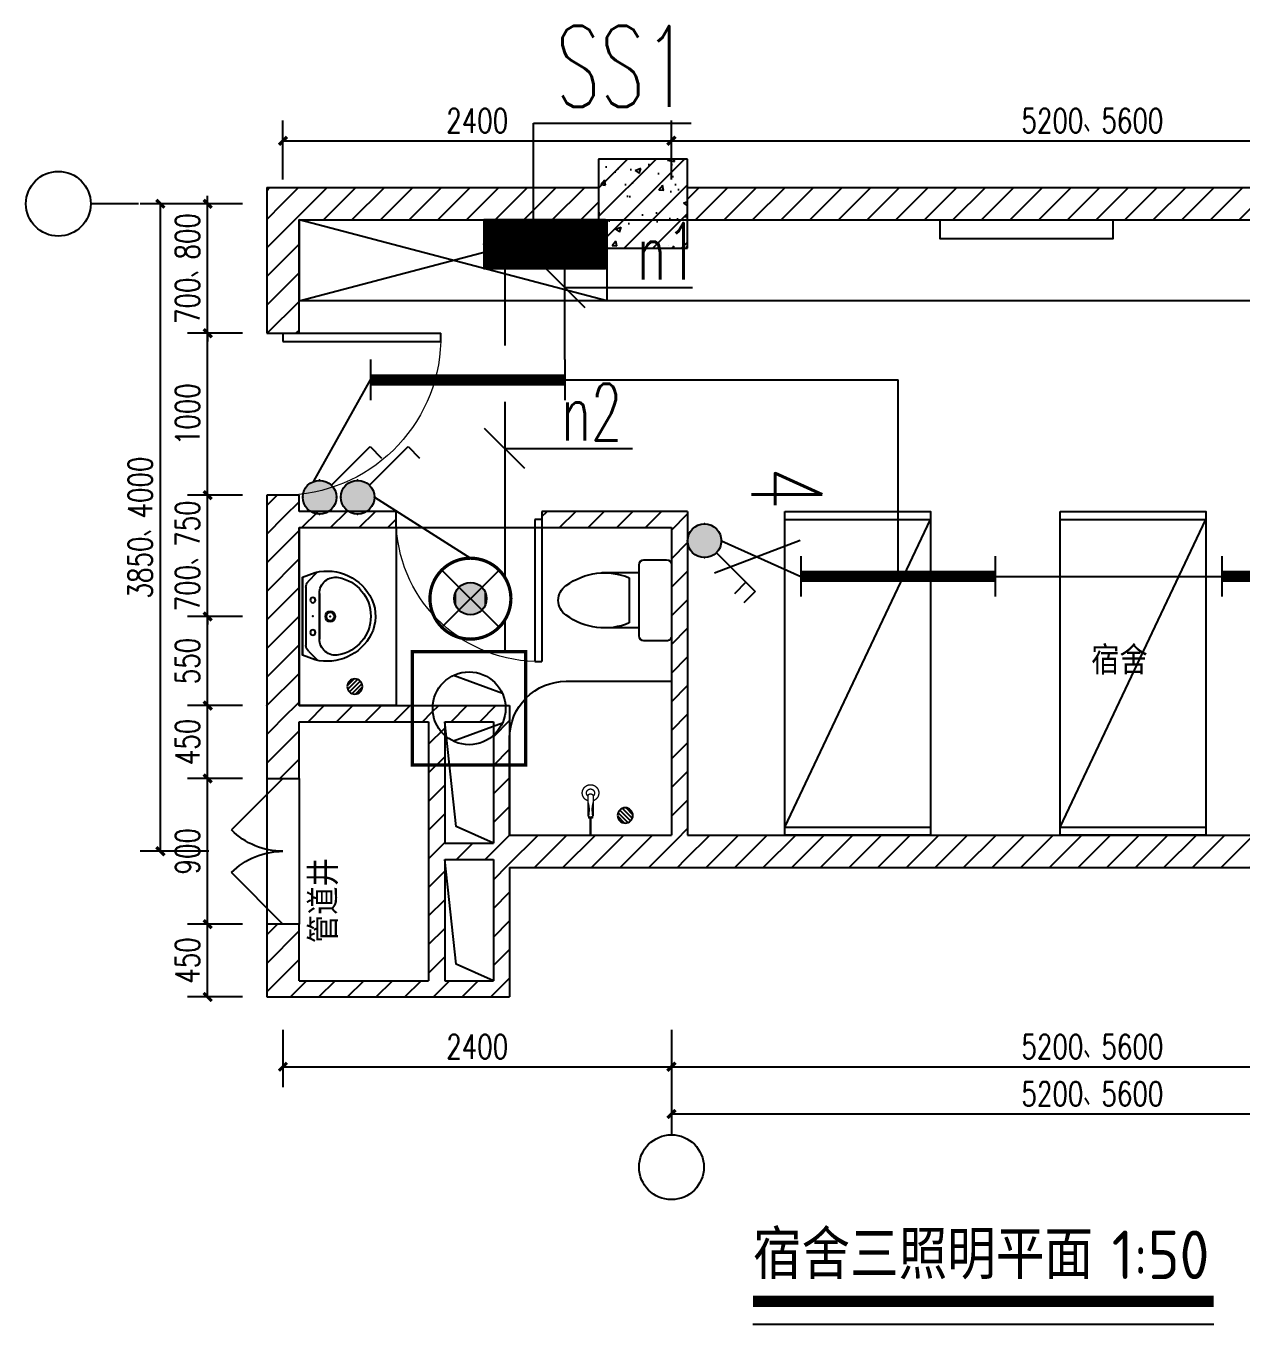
# Model space of a CAD drawing. Extents: x 1725663 to 4653551, y -550461 to 248782.
# Drawn here: x 2105141 to 2112646, y -78270 to -70251 of the extents above; entities that cross this region are included whole.
import ezdxf
from ezdxf.enums import TextEntityAlignment as Align

# ---------------------------------------------------------------- set-up
doc = ezdxf.new("R2010")
doc.units = 0
doc.header["$LTSCALE"] = 1000
doc.linetypes.add('CENTER', pattern=[2, 1.25, -0.25, 0.25, -0.25])
for name, color, linetype in [('0-底图', 7, 'Continuous'), ('A-Fixt', 81, 'Continuous'), ('A-WALL-MSNW', 2, 'Continuous'), ('A-WALL-PATT', 252, 'Continuous'), ('AXIS', 3, 'Continuous'), ('CLAYER', 7, 'Continuous'), ('COLUMN', 255, 'Continuous'), ('DIM-照明', 3, 'Continuous'), ('DIM-箱柜', 7, 'Continuous'), ('DOOR_FIRE', 4, 'Continuous'), ('EQUIP-动力', 3, 'Continuous'), ('EQUIP-照明', 3, 'Continuous'), ('EQUIP-箱柜', 3, 'Continuous'), ('EQUIP_地漏', 7, 'Continuous'), ('PUB_DIM', 3, 'Continuous'), ('PUB_HATCH', 8, 'Continuous'), ('PUB_TEXT', 7, 'Continuous'), ('TEL_SYMB', 3, 'Continuous'), ('TEL_TEXT', 7, 'Continuous'), ('WALL', 2, 'Continuous'), ('WINDOW', 4, 'Continuous'), ('WIRE-照明', 6, 'Continuous'), ('洁具', 213, 'Continuous')]:
    doc.layers.add(name, color=color, linetype=linetype)
doc.layers.add('A-FLOR-TPTN', color=111, linetype='CENTER', lineweight=0)
doc.styles.add('_TCH_DIM', font='SIMPLEX', dxfattribs={"width": 0.8, "height": 5, "bigfont": 'HZTXT'})
doc.styles.add('_TCH_DIM_T3', font='SIMPLEX', dxfattribs={"width": 0.75, "bigfont": 'HZTXT'})
doc.styles.add('_TEL_DIM', font='SIMPLEX', dxfattribs={"width": 0.8, "height": 3.5, "bigfont": 'HZTXT'})
doc.styles.get("Standard").update_dxf_attribs({"font": 'geniso.shx', "bigfont": 'hztxt.shx'})
doc.dimstyles.new('_TCH_ARCH&&50', dxfattribs={"dimtxt": 148.75, "dimasz": 50, "dimexe": 125, "dimexo": 150, "dimgap": 50, "dimtad": 1, "dimdec": 0, "dimzin": 0, "dimdsep": 46, "dimtxsty": '_TCH_DIM_T3', "dimblk": 'ARCHTICK', "dimcen": 0.09, "dimclrt": 7, "dimazin": 2, "dimtfac": 1, "dimtdec": 0, "dimtix": 1, "dimtmove": 2, "dimatfit": 3, "dimfxl": 1, "dimtolj": 1, "dimtzin": 0, "dimarcsym": 0})
pattern_1 = [(45, (406116.53, 820827.46), (-88.388383, 88.388383), [])]

# ---------------------------------------------------------------- blocks, each defined once
blk = doc.blocks.new('$TwtSys$00000141')
for p, q in [((-94, 8), (-10, 92)), ((-94, 8), (-10, 92)), ((-87, -35), (35, 87)), ((-87, -35), (35, 87)), ((-66, -66), (66, 66)), ((-66, -66), (66, 66)), ((-32, -87), (88, 33)), ((-32, -87), (88, 33)), ((11, -92), (92, -11)), ((11, -92), (92, -11))]:
    blk.add_line(p, q)
blk.add_circle((0, 0), 94)
blk.add_circle((0, 0), 94)
blk = doc.blocks.new('A$C70D61593')
at = {"layer": 'A-FLOR-TPTN'}
for p, q in [((103.6, 59.8), (103.6, 35.5)), ((117.2, 59.8), (103.6, 59.8)), ((117.2, 35.5), (103.6, 35.5)), ((241.8, 63.8), (121.7, 63.8)), ((241.8, 31.5), (121.7, 31.5))]:
    blk.add_line(p, q, dxfattribs=at)
blk.add_lwpolyline([(103.6, 43.1), (0, 43.1), (0, 52.3), (103.6, 52.3)], close=True, dxfattribs=at)
for centre, radius, start, end in [((260.1, 47.7), 51, 198.48222, 161.51778), ((128.2, 47.7), 17.4, 111.66414, 248.33586), ((260.1, 47.7), 25, 220.30622, 139.69378), ((238.8, 47.7), 16.4, 280.45291, 79.54709)]:
    blk.add_arc(centre, radius, start, end, dxfattribs=at)
for points in [[(203.2, 63.8), (193.7, 61.2), (165.6, 54), (136.5, 57.5), (117.2, 59.8)], [(203.2, 31.5), (193.7, 34.1), (165.6, 41.3), (136.5, 37.8), (117.2, 35.5)]]:
    blk.add_open_spline(points, degree=3, knots=[5.978927, 5.978927, 5.978927, 5.978927, 35.246883, 92.738024, 92.738024, 92.738024, 92.738024], dxfattribs=at)
blk = doc.blocks.new('单人床')
at = {"layer": 'A-Fixt'}
for p, q in [((47773.8, 13973.4), (48673.8, 13973.4)), ((47773.8, 12073.4), (48673.8, 13973.4)), ((47773.8, 12073.4), (48673.8, 12073.4))]:
    blk.add_line(p, q, dxfattribs=at)
blk.add_lwpolyline([(47773.8, 14023.4), (48673.8, 14023.4), (48673.8, 12023.4), (47773.8, 12023.4), (47773.8, 14023.4)], dxfattribs=at)
blk = doc.blocks.new('$lvtry$00000178')
at = {"color": 0}
for p, q in [((-238.4, 0), (238.4, 0)), ((-214.1, -36.1), (-272.1, -90.6)), ((-179.8, -22.5), (180.1, -22.5)), ((215.7, -37.5), (268.3, -90.8)), ((-141.7, -105.2), (140.2, -105.2)), ((140.2, -105.2), (-141.7, -105.2))]:
    blk.add_line(p, q, dxfattribs=at)
blk.add_lwpolyline([(-103.6, -429.7, 0.224698), (110.4, -425.4, 0.348046), (268.9, -78.5), (239.5, 0), (-241.3, 0), (-270.7, -78.5, 0.356844)], format="xyb", close=True, dxfattribs=at)
for centre, radius in [((-100, -65), 16.3), ((100, -65), 16.3), ((1.4, -172.5), 31.6)]:
    blk.add_circle(centre, radius, dxfattribs=at)
at = {"color": 0, "lineweight": 13}
blk.add_circle((1.4, -172.5), 23, dxfattribs=at)
at = {"color": 0}
for centre, radius, start, end in [((-179.8, -72.5), 50, 90, 133.18096), ((180.1, -72.5), 50, 44.56072, 90), ((-141.7, -205.2), 100, 90, 190.56023), ((140.2, -205.2), 100, 349.43977, 90), ((-0.7, -179), 243.4, 190.56023, 349.43977)]:
    blk.add_arc(centre, radius, start, end, dxfattribs=at)
for p in [(0, -65), (1.4, -172.5)]:
    blk.add_point(p, dxfattribs=at)
blk = doc.blocks.new('1F平面-CAD导入_dwg_Drawing4_t3_dwg_$plan$00001613-474159-1F-927810-1F')
at = {"layer": '洁具'}
for p, q in [((-30, 250), (-170, 250)), ((-200, 169.7), (-430.4, 169.7)), ((-260.4, -139.7), (-260.4, 139.7)), ((-200, -169.7), (-200, -220)), ((-170, -250), (-30, -250))]:
    blk.add_line(p, q, dxfattribs=at)
for points in [[(-200, 220), (-200, 169.7), (-200, -169.7), (-430.4, -169.7)], [(0, -220), (0, 220)]]:
    blk.add_lwpolyline(points, dxfattribs=at)
for centre, radius, start, end in [((-170, 220), 30, 90, 180), ((-30, 220), 30, 0, 90), ((-412.8, -227.4), 397.5, 67.45048, 126.63814), ((-589.6, 0), 109.8, 123.45086, 236.54914), ((-412.8, 227.4), 397.5, 233.36186, 292.54952), ((-170, -220), 30, 180, 270), ((-30, -220), 30, 270, 0)]:
    blk.add_arc(centre, radius, start, end, dxfattribs=at)
blk = doc.blocks.new('_ArchTick')
at = {"color": 0, "linetype": 'ByBlock', "const_width": 0.4}
blk.add_lwpolyline([(-0.5, -0.5), (0.5, 0.5)], dxfattribs=at)
blk = doc.blocks.new('*D1294')
at = {"layer": 'Defpoints', "color": 0, "transparency": 16777216}
for p in [(1933136.7, -74474.3), (1935536.7, -74474.3), (1935536.7, -74852.6)]:
    blk.add_point(p, dxfattribs=at)
at = {"layer": 'PUB_DIM', "color": 0, "lineweight": -2, "transparency": 16777216}
for p, q in [((1933136.7, -74624.3), (1933136.7, -74977.6)), ((1935536.7, -74624.3), (1935536.7, -74977.6)), ((1933136.7, -74852.6), (1935536.7, -74852.6))]:
    blk.add_line(p, q, dxfattribs=at)
at = {"layer": 'PUB_DIM', "color": 0, "lineweight": -2, "transparency": 16777216, "xscale": 50, "yscale": 50, "zscale": 50, "rotation": 180}
blk.add_blockref('_ArchTick', (1933136.7, -74852.6), dxfattribs=at)
at = {"layer": 'PUB_DIM', "color": 0, "lineweight": -2, "transparency": 16777216, "xscale": 50, "yscale": 50, "zscale": 50}
blk.add_blockref('_ArchTick', (1935536.7, -74852.6), dxfattribs=at)
at = {"layer": 'PUB_DIM', "color": 7, "transparency": 16777216, "insert": (1934336.7, -74728.2), "char_height": 148.75, "attachment_point": 5, "style": '_TCH_DIM_T3'}
blk.add_mtext('\\A1;2400', dxfattribs=at)
blk = doc.blocks.new('*D1295')
at = {"layer": 'Defpoints', "color": 0, "transparency": 16777216}
for p in [(1935536.7, -74474.3), (1940736.7, -74474.3), (1940736.7, -74852.6)]:
    blk.add_point(p, dxfattribs=at)
at = {"layer": 'PUB_DIM', "color": 0, "lineweight": -2, "transparency": 16777216}
for p, q in [((1935536.7, -74624.3), (1935536.7, -74977.6)), ((1940736.7, -74624.3), (1940736.7, -74977.6)), ((1935536.7, -74852.6), (1940736.7, -74852.6))]:
    blk.add_line(p, q, dxfattribs=at)
at = {"layer": 'PUB_DIM', "color": 0, "lineweight": -2, "transparency": 16777216, "xscale": 50, "yscale": 50, "zscale": 50, "rotation": 180}
blk.add_blockref('_ArchTick', (1935536.7, -74852.6), dxfattribs=at)
at = {"layer": 'PUB_DIM', "color": 0, "lineweight": -2, "transparency": 16777216, "xscale": 50, "yscale": 50, "zscale": 50}
blk.add_blockref('_ArchTick', (1940736.7, -74852.6), dxfattribs=at)
at = {"layer": 'PUB_DIM', "color": 7, "transparency": 16777216, "insert": (1938136.7, -74728.2), "char_height": 148.75, "attachment_point": 5, "style": '_TCH_DIM_T3'}
blk.add_mtext('\\A1;5200、5600', dxfattribs=at)
blk = doc.blocks.new('*D1297')
at = {"layer": 'Defpoints', "color": 0, "transparency": 16777216}
for p in [(1935536.7, -74503.4), (1940736.7, -74503.4), (1940736.7, -75144.2)]:
    blk.add_point(p, dxfattribs=at)
at = {"layer": 'PUB_DIM', "color": 0, "lineweight": -2, "transparency": 16777216}
for p, q in [((1935536.7, -74653.4), (1935536.7, -75269.2)), ((1940736.7, -74653.4), (1940736.7, -75269.2)), ((1935536.7, -75144.2), (1940736.7, -75144.2))]:
    blk.add_line(p, q, dxfattribs=at)
at = {"layer": 'PUB_DIM', "color": 0, "lineweight": -2, "transparency": 16777216, "xscale": 50, "yscale": 50, "zscale": 50, "rotation": 180}
blk.add_blockref('_ArchTick', (1935536.7, -75144.2), dxfattribs=at)
at = {"layer": 'PUB_DIM', "color": 0, "lineweight": -2, "transparency": 16777216, "xscale": 50, "yscale": 50, "zscale": 50}
blk.add_blockref('_ArchTick', (1940736.7, -75144.2), dxfattribs=at)
at = {"layer": 'PUB_DIM', "color": 7, "transparency": 16777216, "insert": (1938136.7, -75019.9), "char_height": 148.75, "attachment_point": 5, "style": '_TCH_DIM_T3'}
blk.add_mtext('\\A1;5200、5600', dxfattribs=at)
blk = doc.blocks.new('*D1298')
at = {"layer": 'Defpoints', "color": 0, "transparency": 16777216}
for p in [(1932671.8, -73971.4), (1933036.7, -73971.4), (1933036.7, -74421.4)]:
    blk.add_point(p, dxfattribs=at)
at = {"layer": 'PUB_DIM', "color": 0, "lineweight": -2, "transparency": 16777216}
for p, q in [((1932886.7, -73971.4), (1932546.8, -73971.4)), ((1932671.8, -74421.4), (1932671.8, -73971.4)), ((1932886.7, -74421.4), (1932546.8, -74421.4))]:
    blk.add_line(p, q, dxfattribs=at)
at = {"layer": 'PUB_DIM', "color": 0, "lineweight": -2, "transparency": 16777216, "xscale": 50, "yscale": 50, "zscale": 50}
for p, rotation in [((1932671.8, -73971.4), 90), ((1932671.8, -74421.4), 270)]:
    blk.add_blockref('_ArchTick', p, dxfattribs=dict(at, rotation=rotation))
at = {"layer": 'PUB_DIM', "color": 7, "transparency": 16777216, "insert": (1932547.5, -74196.4), "char_height": 148.75, "attachment_point": 5, "rotation": 90, "style": '_TCH_DIM_T3'}
blk.add_mtext('\\A1;450', dxfattribs=at)
blk = doc.blocks.new('*D1299')
at = {"layer": 'Defpoints', "color": 0, "transparency": 16777216}
for p in [(1932671.8, -73071.4), (1933036.7, -73071.4), (1933036.7, -73971.4)]:
    blk.add_point(p, dxfattribs=at)
at = {"layer": 'PUB_DIM', "color": 0, "lineweight": -2, "transparency": 16777216}
for p, q in [((1932886.7, -73071.4), (1932546.8, -73071.4)), ((1932671.8, -73971.4), (1932671.8, -73071.4)), ((1932886.7, -73971.4), (1932546.8, -73971.4))]:
    blk.add_line(p, q, dxfattribs=at)
at = {"layer": 'PUB_DIM', "color": 0, "lineweight": -2, "transparency": 16777216, "xscale": 50, "yscale": 50, "zscale": 50}
for p, rotation in [((1932671.8, -73071.4), 90), ((1932671.8, -73971.4), 270)]:
    blk.add_blockref('_ArchTick', p, dxfattribs=dict(at, rotation=rotation))
at = {"layer": 'PUB_DIM', "color": 7, "transparency": 16777216, "insert": (1932547.5, -73521.4), "char_height": 148.75, "attachment_point": 5, "rotation": 90, "style": '_TCH_DIM_T3'}
blk.add_mtext('\\A1;900', dxfattribs=at)
blk = doc.blocks.new('*D1300')
at = {"layer": 'Defpoints', "color": 0, "transparency": 16777216}
for p in [(1932671.8, -72621.4), (1933036.7, -72621.4), (1933036.7, -73071.4)]:
    blk.add_point(p, dxfattribs=at)
at = {"layer": 'PUB_DIM', "color": 0, "lineweight": -2, "transparency": 16777216}
for p, q in [((1932886.7, -72621.4), (1932546.8, -72621.4)), ((1932671.8, -73071.4), (1932671.8, -72621.4)), ((1932886.7, -73071.4), (1932546.8, -73071.4))]:
    blk.add_line(p, q, dxfattribs=at)
at = {"layer": 'PUB_DIM', "color": 0, "lineweight": -2, "transparency": 16777216, "xscale": 50, "yscale": 50, "zscale": 50}
for p, rotation in [((1932671.8, -72621.4), 90), ((1932671.8, -73071.4), 270)]:
    blk.add_blockref('_ArchTick', p, dxfattribs=dict(at, rotation=rotation))
at = {"layer": 'PUB_DIM', "color": 7, "transparency": 16777216, "insert": (1932547.5, -72846.4), "char_height": 148.75, "attachment_point": 5, "rotation": 90, "style": '_TCH_DIM_T3'}
blk.add_mtext('\\A1;450', dxfattribs=at)
blk = doc.blocks.new('*D1301')
at = {"layer": 'Defpoints', "color": 0, "transparency": 16777216}
for p in [(1932671.8, -72071.4), (1933036.7, -72071.4), (1933036.7, -72621.4)]:
    blk.add_point(p, dxfattribs=at)
at = {"layer": 'PUB_DIM', "color": 0, "lineweight": -2, "transparency": 16777216}
for p, q in [((1932886.7, -72071.4), (1932546.8, -72071.4)), ((1932671.8, -72621.4), (1932671.8, -72071.4)), ((1932886.7, -72621.4), (1932546.8, -72621.4))]:
    blk.add_line(p, q, dxfattribs=at)
at = {"layer": 'PUB_DIM', "color": 0, "lineweight": -2, "transparency": 16777216, "xscale": 50, "yscale": 50, "zscale": 50}
for p, rotation in [((1932671.8, -72071.4), 90), ((1932671.8, -72621.4), 270)]:
    blk.add_blockref('_ArchTick', p, dxfattribs=dict(at, rotation=rotation))
at = {"layer": 'PUB_DIM', "color": 7, "transparency": 16777216, "insert": (1932547.5, -72346.4), "char_height": 148.75, "attachment_point": 5, "rotation": 90, "style": '_TCH_DIM_T3'}
blk.add_mtext('\\A1;550', dxfattribs=at)
blk = doc.blocks.new('*D1302')
at = {"layer": 'Defpoints', "color": 0, "transparency": 16777216}
for p in [(1932671.8, -71321.4), (1933036.7, -71321.4), (1933036.7, -72071.4)]:
    blk.add_point(p, dxfattribs=at)
at = {"layer": 'PUB_DIM', "color": 0, "lineweight": -2, "transparency": 16777216}
for p, q in [((1932671.8, -71321.4), (1932671.8, -71271.4)), ((1932886.7, -71321.4), (1932546.8, -71321.4)), ((1932671.8, -72071.4), (1932671.8, -71321.4)), ((1932886.7, -72071.4), (1932546.8, -72071.4)), ((1932671.8, -72071.4), (1932671.8, -72121.4))]:
    blk.add_line(p, q, dxfattribs=at)
at = {"layer": 'PUB_DIM', "color": 0, "lineweight": -2, "transparency": 16777216, "xscale": 50, "yscale": 50, "zscale": 50}
for p, rotation in [((1932671.8, -71321.4), 270), ((1932671.8, -72071.4), 90)]:
    blk.add_blockref('_ArchTick', p, dxfattribs=dict(at, rotation=rotation))
at = {"layer": 'PUB_DIM', "color": 7, "transparency": 16777216, "insert": (1932547.5, -71696.4), "char_height": 148.75, "attachment_point": 5, "rotation": 90, "style": '_TCH_DIM_T3'}
blk.add_mtext('\\A1;700、750', dxfattribs=at)
blk = doc.blocks.new('*D1303')
at = {"layer": 'Defpoints', "color": 0, "transparency": 16777216}
for p in [(1932671.8, -70321.4), (1933036.7, -70321.4), (1933036.7, -71321.4)]:
    blk.add_point(p, dxfattribs=at)
at = {"layer": 'PUB_DIM', "color": 0, "lineweight": -2, "transparency": 16777216}
for p, q in [((1932886.7, -70321.4), (1932546.8, -70321.4)), ((1932671.8, -71321.4), (1932671.8, -70321.4)), ((1932886.7, -71321.4), (1932546.8, -71321.4))]:
    blk.add_line(p, q, dxfattribs=at)
at = {"layer": 'PUB_DIM', "color": 0, "lineweight": -2, "transparency": 16777216, "xscale": 50, "yscale": 50, "zscale": 50}
for p, rotation in [((1932671.8, -70321.4), 90), ((1932671.8, -71321.4), 270)]:
    blk.add_blockref('_ArchTick', p, dxfattribs=dict(at, rotation=rotation))
at = {"layer": 'PUB_DIM', "color": 7, "transparency": 16777216, "insert": (1932547.5, -70821.4), "char_height": 148.75, "attachment_point": 5, "rotation": 90, "style": '_TCH_DIM_T3'}
blk.add_mtext('\\A1;1000', dxfattribs=at)
blk = doc.blocks.new('*D1304')
at = {"layer": 'Defpoints', "color": 0, "transparency": 16777216}
for p in [(1932671.8, -69521.4), (1933036.7, -69521.4), (1933036.7, -70321.4)]:
    blk.add_point(p, dxfattribs=at)
at = {"layer": 'PUB_DIM', "color": 0, "lineweight": -2, "transparency": 16777216}
for p, q in [((1932886.7, -69521.4), (1932546.8, -69521.4)), ((1932671.8, -69521.4), (1932671.8, -69471.4)), ((1932671.8, -70321.4), (1932671.8, -69521.4)), ((1932886.7, -70321.4), (1932546.8, -70321.4)), ((1932671.8, -70321.4), (1932671.8, -70371.4))]:
    blk.add_line(p, q, dxfattribs=at)
at = {"layer": 'PUB_DIM', "color": 0, "lineweight": -2, "transparency": 16777216, "xscale": 50, "yscale": 50, "zscale": 50}
for p, rotation in [((1932671.8, -69521.4), 270), ((1932671.8, -70321.4), 90)]:
    blk.add_blockref('_ArchTick', p, dxfattribs=dict(at, rotation=rotation))
at = {"layer": 'PUB_DIM', "color": 7, "transparency": 16777216, "insert": (1932547.5, -69921.4), "char_height": 148.75, "attachment_point": 5, "rotation": 90, "style": '_TCH_DIM_T3'}
blk.add_mtext('\\A1;700、800', dxfattribs=at)
blk = doc.blocks.new('*D1310')
at = {"layer": 'Defpoints', "color": 0, "transparency": 16777216}
for p in [(1932379.8, -69521.4), (1932830, -69521.4), (1932830, -73521.4)]:
    blk.add_point(p, dxfattribs=at)
at = {"layer": 'PUB_DIM', "color": 0, "lineweight": -2, "transparency": 16777216}
for p, q in [((1932680, -69521.4), (1932254.8, -69521.4)), ((1932379.8, -73521.4), (1932379.8, -69521.4)), ((1932680, -73521.4), (1932254.8, -73521.4))]:
    blk.add_line(p, q, dxfattribs=at)
at = {"layer": 'PUB_DIM', "color": 0, "lineweight": -2, "transparency": 16777216, "xscale": 50, "yscale": 50, "zscale": 50}
for p, rotation in [((1932379.8, -69521.4), 90), ((1932379.8, -73521.4), 270)]:
    blk.add_blockref('_ArchTick', p, dxfattribs=dict(at, rotation=rotation))
at = {"layer": 'PUB_DIM', "color": 7, "transparency": 16777216, "insert": (1932255.4, -71521.4), "char_height": 148.75, "attachment_point": 5, "rotation": 90, "style": '_TCH_DIM_T3'}
blk.add_mtext('\\A1;3850、4000', dxfattribs=at)
blk = doc.blocks.new('*D1312')
at = {"layer": 'Defpoints', "color": 0, "transparency": 16777216}
for p in [(1935536.7, -69132.4), (1933136.7, -69521.4), (1935536.7, -69521.4)]:
    blk.add_point(p, dxfattribs=at)
at = {"layer": 'PUB_DIM', "color": 0, "lineweight": -2, "transparency": 16777216}
for p, q in [((1933136.7, -69371.4), (1933136.7, -69007.4)), ((1935536.7, -69371.4), (1935536.7, -69007.4)), ((1933136.7, -69132.4), (1935536.7, -69132.4))]:
    blk.add_line(p, q, dxfattribs=at)
at = {"layer": 'PUB_DIM', "color": 0, "lineweight": -2, "transparency": 16777216, "xscale": 50, "yscale": 50, "zscale": 50, "rotation": 180}
blk.add_blockref('_ArchTick', (1933136.7, -69132.4), dxfattribs=at)
at = {"layer": 'PUB_DIM', "color": 0, "lineweight": -2, "transparency": 16777216, "xscale": 50, "yscale": 50, "zscale": 50}
blk.add_blockref('_ArchTick', (1935536.7, -69132.4), dxfattribs=at)
at = {"layer": 'PUB_DIM', "color": 7, "transparency": 16777216, "insert": (1934336.7, -69008), "char_height": 148.75, "attachment_point": 5, "style": '_TCH_DIM_T3'}
blk.add_mtext('\\A1;2400', dxfattribs=at)
blk = doc.blocks.new('*D1313')
at = {"layer": 'Defpoints', "color": 0, "transparency": 16777216}
for p in [(1940736.7, -69132.4), (1935536.7, -69521.4), (1940736.7, -69521.4)]:
    blk.add_point(p, dxfattribs=at)
at = {"layer": 'PUB_DIM', "color": 0, "lineweight": -2, "transparency": 16777216}
for p, q in [((1935536.7, -69371.4), (1935536.7, -69007.4)), ((1940736.7, -69371.4), (1940736.7, -69007.4)), ((1935536.7, -69132.4), (1940736.7, -69132.4))]:
    blk.add_line(p, q, dxfattribs=at)
at = {"layer": 'PUB_DIM', "color": 0, "lineweight": -2, "transparency": 16777216, "xscale": 50, "yscale": 50, "zscale": 50, "rotation": 180}
blk.add_blockref('_ArchTick', (1935536.7, -69132.4), dxfattribs=at)
at = {"layer": 'PUB_DIM', "color": 0, "lineweight": -2, "transparency": 16777216, "xscale": 50, "yscale": 50, "zscale": 50}
blk.add_blockref('_ArchTick', (1940736.7, -69132.4), dxfattribs=at)
at = {"layer": 'PUB_DIM', "color": 7, "transparency": 16777216, "insert": (1938136.7, -69008), "char_height": 148.75, "attachment_point": 5, "style": '_TCH_DIM_T3'}
blk.add_mtext('\\A1;5200、5600', dxfattribs=at)
blk = doc.blocks.new('$DorLib2D$00000116')
at = {"color": 0}
for p, q in [((-0.5, 0), (-0.1464, 0.3536)), ((0.5, 0), (0.1464, 0.3536))]:
    blk.add_line(p, q, dxfattribs=at)
for centre, start, end in [((-0.5, 0), 0, 45), ((0.5, 0), 135, 180)]:
    blk.add_arc(centre, 0.5, start, end, dxfattribs=at)
blk = doc.blocks.new('$DorLib2D$00000001')
for p, q in [((0.45, 0.975), (0.5, 0.975)), ((0.45, 0), (0.45, 0.975)), ((0.5, 0), (0.5, 0.975)), ((0.5, 0), (0.45, 0))]:
    blk.add_line(p, q)
at = {"lineweight": 13}
blk.add_arc((0.475, 0), 0.975, 91.46928, 180, dxfattribs=at)
blk = doc.blocks.new('*X490')
at = {"color": 0}
for p, q in [((-250, 32.8), (-82.8, 200)), ((-250, 68.2), (-118.2, 200)), ((-250, 103.6), (-153.6, 200)), ((-250, 138.9), (-188.9, 200)), ((-250, 174.3), (-224.3, 200)), ((-247.5, 0), (-47.5, 200)), ((-212.1, 0), (-12.1, 200)), ((-176.8, 0), (23.2, 200)), ((-141.4, 0), (58.6, 200)), ((-106.1, 0), (93.9, 200)), ((-70.7, 0), (129.3, 200)), ((-35.4, 0), (164.6, 200)), ((0, 0), (200, 200)), ((35.4, 0), (235.4, 200)), ((70.7, 0), (250, 179.3)), ((106.1, 0), (250, 143.9)), ((141.4, 0), (250, 108.6)), ((176.8, 0), (250, 73.2)), ((212.1, 0), (250, 37.9)), ((247.5, 0), (250, 2.5))]:
    blk.add_line(p, q, dxfattribs=at)
blk = doc.blocks.new('$equip$00002943')
for p, q in [((-0.75, 0.6), (-0.75, 0)), ((0.75, 0.6), (-0.75, 0.6)), ((0.75, 0), (0.75, 0.6)), ((-0.75, 0), (0.75, 0))]:
    blk.add_line(p, q)
for points, const_width in [([(-0.75, 0.3), (0.75, 0.3)], 0.6), ([(-0.75, 0.6), (-0.75, 0), (0.75, 0), (0.75, 0.6), (-0.75, 0.6), (-0.75, 0)], 0.02)]:
    blk.add_lwpolyline(points, dxfattribs=dict(const_width=const_width))
for p in [(0, 0.6), (-0.75, 0.3), (0.75, 0.3), (0, 0)]:
    blk.add_point(p)
at = {"xscale": 0.00300000000061118, "yscale": 0.00300000000061118, "zscale": 0.00300000000061118}
blk.add_blockref('*X490', (0, 0), dxfattribs=at)
at = {"color": 7, "style": '_TEL_DIM', "flags": 1}
for tag in ['A', 'REMARK']:
    blk.add_attdef(tag, text='', height=0.00002, dxfattribs=at).set_placement((0, 0), align=Align.MIDDLE_CENTER)
blk = doc.blocks.new('$equip$00001159')
for p, q in [((-1.2, 0.25), (-1.2, -0.25)), ((1.2, 0.25), (1.2, -0.25)), ((-1.2, 0), (1.2, 0))]:
    blk.add_line(p, q)
at = {"const_width": 0.14}
blk.add_lwpolyline([(-1.2, 0), (1.2, 0)], dxfattribs=at)
at = {"layer": 'EQUIP-照明'}
for p in [(-1.2, 0), (0, 0), (1.2, 0)]:
    blk.add_point(p, dxfattribs=at)
at = {"layer": 'EQUIP-照明', "flags": 9}
blk.add_attdef('A', (0, 0), '', height=0.00002, dxfattribs=at)
blk = doc.blocks.new('$equip$00002741')
for p, q in [((-0.7, -0.7), (-0.7, 0.7)), ((-0.7, 0.7), (0.7, 0.7)), ((0.7, 0.7), (0.7, -0.7)), ((-0.184, 0.411), (-0.406, -0.194)), ((0.184, 0.411), (0.406, -0.194)), ((0.7, -0.7), (-0.7, -0.7))]:
    blk.add_line(p, q)
at = {"const_width": 0.04}
blk.add_lwpolyline([(-0.7, 0.7), (-0.7, -0.7), (0.7, -0.7), (0.7, 0.7), (-0.7, 0.7), (-0.7, -0.7)], dxfattribs=at)
blk.add_circle((0, 0), 0.45)
for p in [(0, 0.7), (-0.7, 0), (0.7, 0), (0, -0.7)]:
    blk.add_point(p)
at = {"color": 7, "style": '_TEL_DIM', "flags": 1}
for tag in ['A', 'REMARK']:
    blk.add_attdef(tag, text='', height=0.00002, dxfattribs=at).set_placement((0, 0), align=Align.MIDDLE_CENTER)
blk = doc.blocks.new('$equip$00002828')
for p, q in [((0.354, 0.354), (-0.354, -0.354)), ((-0.354, 0.354), (0.354, -0.354))]:
    blk.add_line(p, q)
at = {"const_width": 0.04}
blk.add_lwpolyline([(0.5, 0, -1), (-0.5, 0, -1), (0.5, 0, 1)], format="xyb", dxfattribs=at)
for radius in [0.5, 0.2]:
    blk.add_circle((0, 0), radius)
for p in [(0, 0.5), (-0.5, 0), (0.5, 0), (0, -0.5)]:
    blk.add_point(p)
for points in [[(-0.1, 0.173), (0.1, 0.173), (-0.173, 0.1), (0.173, 0.1)], [(0, 0.2), (0, 0.2), (-0.1, 0.173), (0.1, 0.173)], [(-0.173, 0.1), (0.173, 0.1), (-0.2, 0), (0.2, 0)], [(-0.173, -0.1), (0.173, -0.1), (-0.2, 0), (0.2, 0)], [(-0.1, -0.173), (0.1, -0.173), (-0.173, -0.1), (0.173, -0.1)], [(0, -0.2), (0, -0.2), (-0.1, -0.173), (0.1, -0.173)]]:
    blk.add_solid(points)
at = {"color": 7, "style": '_TEL_DIM', "flags": 1}
for tag in ['A', 'REMARK']:
    blk.add_attdef(tag, text='', height=0.00002, dxfattribs=at).set_placement((0, 0), align=Align.MIDDLE_CENTER)
blk = doc.blocks.new('$equip$00001962')
for p, q in [((0.147, 0.356), (0.625, 0.833)), ((0.625, 0.833), (0.766, 0.692))]:
    blk.add_line(p, q)
blk.add_circle((0, 0.208), 0.208)
for p in [(0, 0.417), (-0.208, 0.208), (0.208, 0.208), (0, 0)]:
    blk.add_point(p)
for points in [[(-0.104, 0.389), (0.104, 0.389), (-0.18, 0.313), (0.18, 0.313)], [(0, 0.417), (0, 0.417), (-0.104, 0.389), (0.104, 0.389)], [(-0.18, 0.313), (0.18, 0.313), (-0.208, 0.208), (0.208, 0.208)], [(-0.18, 0.104), (0.18, 0.104), (-0.208, 0.208), (0.208, 0.208)], [(-0.104, 0.028), (0.104, 0.028), (-0.18, 0.104), (0.18, 0.104)], [(0, 0), (0, 0), (-0.104, 0.028), (0.104, 0.028)]]:
    blk.add_solid(points)
at = {"layer": 'TEL_TEXT', "style": '_TEL_DIM', "flags": 1}
blk.add_attdef('A', text='', height=0.00002, dxfattribs=at).set_placement((0, 0), align=Align.MIDDLE_CENTER)
blk = doc.blocks.new('$equip$00001963')
for p, q in [((0.147, 0.356), (0.625, 0.833)), ((0.625, 0.833), (0.766, 0.692)), ((0.512, 0.72), (0.653, 0.579))]:
    blk.add_line(p, q)
blk.add_circle((0, 0.208), 0.208)
for p in [(0, 0.417), (-0.208, 0.208), (0.208, 0.208), (0, 0)]:
    blk.add_point(p)
for points in [[(-0.104, 0.389), (0.104, 0.389), (-0.18, 0.313), (0.18, 0.313)], [(0, 0.417), (0, 0.417), (-0.104, 0.389), (0.104, 0.389)], [(-0.18, 0.313), (0.18, 0.313), (-0.208, 0.208), (0.208, 0.208)], [(-0.18, 0.104), (0.18, 0.104), (-0.208, 0.208), (0.208, 0.208)], [(-0.104, 0.028), (0.104, 0.028), (-0.18, 0.104), (0.18, 0.104)], [(0, 0), (0, 0), (-0.104, 0.028), (0.104, 0.028)]]:
    blk.add_solid(points)
at = {"layer": 'TEL_TEXT', "style": '_TEL_DIM', "flags": 1}
blk.add_attdef('A', text='', height=0.00002, dxfattribs=at).set_placement((0, 0), align=Align.MIDDLE_CENTER)
blk = doc.blocks.new('$TELECSYS$00000095')
blk.add_line((0.4, 0.4), (-0.4, -0.4))
at = {"width": 0.8}
blk.add_attdef('N', text='', height=1, dxfattribs=at).set_placement((-0.017, 1.056), align=Align.MIDDLE)
blk = doc.blocks.new('$TelecSys$00000152')
blk.add_blockref('$TELECSYS$00000095', (0, 0))
at = {"style": '_TEL_DIM', "width": 0.7}
blk.add_attdef('N', text='', height=0.875, dxfattribs=at).set_placement((-0.015, 0.924), align=Align.MIDDLE)
blk = doc.blocks.new('dfgcdh')
at = {"layer": 'A-WALL-PATT'}
h = blk.add_hatch(dxfattribs=at)
h.set_pattern_fill('普通砖', color=256, scale=50, style=0)
h.set_pattern_definition(pattern_1)
h.paths.add_polyline_path([(1933036.7, -69421.4), (1933036.7, -70321.4), (1933236.7, -70321.4), (1933236.7, -69621.4)])
h = blk.add_hatch(dxfattribs=at)
h.set_pattern_fill('普通砖', color=256, scale=50, style=0)
h.set_pattern_definition(pattern_1)
h.paths.add_polyline_path([(1935086.7, -69621.4), (1935086.7, -69421.4), (1933036.7, -69421.4), (1933236.7, -69621.4)])
h = blk.add_hatch(dxfattribs=at)
h.set_pattern_fill('普通砖', color=256, scale=50, style=0)
h.set_pattern_definition(pattern_1)
h.paths.add_polyline_path([(1940286.7, -69621.4), (1940286.7, -69421.4), (1935636.7, -69421.4), (1935636.7, -69621.4)])
h = blk.add_hatch(dxfattribs=at)
h.set_pattern_fill('普通砖', color=256, scale=50, style=0)
h.set_pattern_definition(pattern_1)
h.paths.add_polyline_path([(1933236.7, -71421.4), (1933236.7, -71321.4), (1933036.7, -71321.4), (1933036.7, -71421.4), (1933170, -71454.7)])
h = blk.add_hatch(dxfattribs=at)
h.set_pattern_fill('普通砖', color=256, scale=50, style=0)
h.set_pattern_definition(pattern_1)
h.paths.add_polyline_path([(1933170, -71454.7), (1933036.7, -71421.4), (1933036.7, -72621.4), (1933170, -72654.7), (1933236.7, -72621.4), (1933236.7, -71521.4)])
h = blk.add_hatch(dxfattribs=at)
h.set_pattern_fill('普通砖', color=256, scale=50, style=0)
h.set_pattern_definition(pattern_1)
h.paths.add_polyline_path([(1933236.7, -71521.4), (1933836.7, -71521.4), (1933836.7, -71421.4), (1933236.7, -71421.4), (1933170, -71454.7)])
h = blk.add_hatch(dxfattribs=at)
h.set_pattern_fill('普通砖', color=256, scale=50, style=0)
h.set_pattern_definition(pattern_1)
h.paths.add_polyline_path([(1935636.7, -71421.4), (1934736.7, -71421.4), (1934736.7, -71521.4), (1935536.7, -71521.4)])
h = blk.add_hatch(dxfattribs=at)
h.set_pattern_fill('普通砖', color=256, scale=50, style=0)
h.set_pattern_definition(pattern_1)
h.paths.add_polyline_path([(1935636.7, -71421.4), (1935536.7, -71521.4), (1935536.7, -73421.4), (1935603.4, -73488), (1935636.7, -73421.4)])
h = blk.add_hatch(dxfattribs=at)
h.set_pattern_fill('普通砖', color=256, scale=50, style=0)
h.set_pattern_definition(pattern_1)
h.paths.add_polyline_path([(1933036.7, -72621.4), (1933036.7, -73071.4), (1933236.7, -73071.4), (1933236.7, -72721.4), (1933170, -72654.7)])
h = blk.add_hatch(dxfattribs=at)
h.set_pattern_fill('普通砖', color=256, scale=50, style=0)
h.set_pattern_definition(pattern_1)
h.paths.add_polyline_path([(1933170, -72654.7), (1933236.7, -72721.4), (1934036.7, -72721.4), (1934070, -72688), (1934036.7, -72621.4), (1933236.7, -72621.4)])
h = blk.add_hatch(dxfattribs=at)
h.set_pattern_fill('普通砖', color=256, scale=50, style=0)
h.set_pattern_definition(pattern_1)
h.paths.add_polyline_path([(1934070, -72688), (1934136.7, -72721.4), (1934436.7, -72721.4), (1934536.7, -72621.4), (1934036.7, -72621.4)])
h = blk.add_hatch(dxfattribs=at)
h.set_pattern_fill('普通砖', color=256, scale=50, style=0)
h.set_pattern_definition(pattern_1)
h.paths.add_polyline_path([(1934536.7, -72621.4), (1934436.7, -72721.4), (1934436.7, -73471.4), (1934486.7, -73521.4), (1934536.7, -73421.4)])
h = blk.add_hatch(dxfattribs=at)
h.set_pattern_fill('普通砖', color=256, scale=50, style=0)
h.set_pattern_definition(pattern_1)
h.paths.add_polyline_path([(1934070, -72688), (1934036.7, -72721.4), (1934036.7, -73521.4), (1934103.4, -73521.4), (1934136.7, -73471.4), (1934136.7, -72721.4)])
h = blk.add_hatch(dxfattribs=at)
h.set_pattern_fill('普通砖', color=256, scale=50, style=0)
h.set_pattern_definition(pattern_1)
h.paths.add_polyline_path([(1934486.7, -73521.4), (1934536.7, -73621.4), (1935636.7, -73621.4), (1935603.4, -73488), (1935536.7, -73421.4), (1934536.7, -73421.4)])
h = blk.add_hatch(dxfattribs=at)
h.set_pattern_fill('普通砖', color=256, scale=50, style=0)
h.set_pattern_definition(pattern_1)
h.paths.add_polyline_path([(1935603.4, -73488), (1935636.7, -73621.4), (1940586.7, -73621.4), (1940703.4, -73521.4), (1940586.7, -73421.4), (1935636.7, -73421.4)])
h = blk.add_hatch(dxfattribs=at)
h.set_pattern_fill('普通砖', color=256, scale=50, style=0)
h.set_pattern_definition(pattern_1)
h.paths.add_polyline_path([(1934103.4, -73521.4), (1934036.7, -73521.4), (1934036.7, -74321.4), (1934070, -74354.7), (1934136.7, -74321.4), (1934136.7, -73571.4)])
h = blk.add_hatch(dxfattribs=at)
h.set_pattern_fill('普通砖', color=256, scale=50, style=0)
h.set_pattern_definition(pattern_1)
h.paths.add_polyline_path([(1934103.4, -73521.4), (1934136.7, -73571.4), (1934436.7, -73571.4), (1934486.7, -73521.4), (1934436.7, -73471.4), (1934136.7, -73471.4)])
h = blk.add_hatch(dxfattribs=at)
h.set_pattern_fill('普通砖', color=256, scale=50, style=0)
h.set_pattern_definition(pattern_1)
h.paths.add_polyline_path([(1934486.7, -73521.4), (1934436.7, -73571.4), (1934436.7, -74321.4), (1934536.7, -74421.4), (1934536.7, -73621.4)])
h = blk.add_hatch(dxfattribs=at)
h.set_pattern_fill('普通砖', color=256, scale=50, style=0)
h.set_pattern_definition(pattern_1)
h.paths.add_polyline_path([(1933236.7, -74321.4), (1933236.7, -73971.4), (1933036.7, -73971.4), (1933036.7, -74421.4)])
h = blk.add_hatch(dxfattribs=at)
h.set_pattern_fill('普通砖', color=256, scale=50, style=0)
h.set_pattern_definition(pattern_1)
h.paths.add_polyline_path([(1933236.7, -74321.4), (1933036.7, -74421.4), (1934036.7, -74421.4), (1934070, -74354.7), (1934036.7, -74321.4)])
h = blk.add_hatch(dxfattribs=at)
h.set_pattern_fill('普通砖', color=256, scale=50, style=0)
h.set_pattern_definition(pattern_1)
h.paths.add_polyline_path([(1934070, -74354.7), (1934036.7, -74421.4), (1934536.7, -74421.4), (1934436.7, -74321.4), (1934136.7, -74321.4)])
at = {"layer": 'PUB_HATCH'}
h = blk.add_hatch(dxfattribs=at)
h.set_pattern_fill('钢筋混凝土', color=256, scale=50, style=0)
h.set_pattern_definition([(45, (406116.53, 820737.71), (-88.388348, 88.388348), []), (50, (406116.53, 820737.7), (358.63009, -31.376067), [37.5, -412.5]), (355, (406116.53, 820737.7), (-69.37567, 376.09607), [30, -330]), (100.4514, (406146.4, 820735.1), (289.25469, 344.71977), [31.870095, -350.571056]), (46.1842, (406116.53, 820837.7), (533.62052, -82.75951), [56.25, -618.75]), (96.6356, (406161, 820830.8), (467.33135, 487.05894), [47.80514, -525.8565]), (351.1842, (406116.53, 820837.7), (467.33097, 487.0593), [45, -495]), (21, (406166.53, 820812.7), (298.453526, -201.309445), [37.5, -412.5]), (326, (406166.53, 820812.7), (121.657666, 362.57502), [30, -330]), (71.4514, (406191.4, 820795.93), (420.111314, 161.26525), [31.870095, -350.571056]), (37.5, (406116.53, 820737.71), (6.079928, 166.446927), [0, -326, 0, -335, 0, -331.25]), (7.5, (406116.53, 820737.7), (131.534769, 197.205856), [0, -191, 0, -318.5, 0, -126.25]), (327.5, (406005.03, 820737.71), (266.911218, -11.277436), [0, -125, 0, -390, 0, -517.5]), (317.5, (405955.03, 820737.7), (291.593085, 50.05249), [0, -162.5, 0, -259, 0, -367.5])])
h.paths.add_polyline_path([(1935086.7, -69246.4), (1935086.7, -69796.4), (1935636.7, -69796.4), (1935636.7, -69246.4)])
for points in [[(1934436.7, -73471.4), (1934206.4, -73367.8), (1934136.7, -72721.4)], [(1934436.7, -74321.4), (1934206.4, -74217.8), (1934136.7, -73571.4)]]:
    blk.add_lwpolyline(points)
at = {"layer": 'A-Fixt'}
for p, q in [((1933236.7, -70121.4), (1935136.7, -69621.4)), ((1935136.7, -70121.4), (1933236.7, -69621.4)), ((1933236.7, -69621.4), (1933236.7, -70121.4)), ((1935136.7, -69621.4), (1935136.7, -70121.4))]:
    blk.add_line(p, q, dxfattribs=at)
for points in [[(1940336.7, -69621.4), (1940336.7, -70121.4), (1933236.7, -70121.4), (1933236.7, -69621.4)], [(1938262.2, -69621.4), (1938262.2, -69738), (1937195.7, -69738), (1937195.7, -69621.4)]]:
    blk.add_lwpolyline(points, close=True, dxfattribs=at)
at = {"layer": 'A-WALL-MSNW', "linetype": 'ByBlock'}
blk.add_lwpolyline([(1934536.7, -73421.4), (1934536.7, -72821.4, -0.414214), (1934886.7, -72471.4), (1935536.7, -72471.4)], format="xyb", dxfattribs=at)
at = {"layer": 'AXIS'}
for p, q in [((1932244.8, -69521.4), (1931949.4, -69521.4)), ((1935536.7, -74977.6), (1935536.7, -75273))]:
    blk.add_line(p, q, dxfattribs=at)
for centre in [(1931749.4, -69521.4), (1935536.7, -75473)]:
    blk.add_circle(centre, 200, dxfattribs=at)
at = {"layer": 'COLUMN'}
for p, q in [((1935086.7, -69246.4), (1935086.7, -69796.4)), ((1935636.7, -69246.4), (1935086.7, -69246.4)), ((1935636.7, -69796.4), (1935636.7, -69246.4)), ((1935086.7, -69796.4), (1935636.7, -69796.4))]:
    blk.add_line(p, q, dxfattribs=at)
at = {"layer": 'DOOR_FIRE'}
for p, q in [((1933036.7, -73071.4), (1933036.7, -73971.4)), ((1933236.7, -73071.4), (1933236.7, -73971.4))]:
    blk.add_line(p, q, dxfattribs=at)
at = {"layer": 'WALL'}
for p, q in [((1933036.7, -69421.4), (1933036.7, -70321.4)), ((1933036.7, -69421.4), (1935086.7, -69421.4)), ((1935636.7, -69421.4), (1940286.7, -69421.4)), ((1933236.7, -70321.4), (1933236.7, -69621.4)), ((1933236.7, -69621.4), (1935086.7, -69621.4)), ((1935636.7, -69621.4), (1940286.7, -69621.4)), ((1933036.7, -70321.4), (1933236.7, -70321.4)), ((1933236.7, -71321.4), (1933036.7, -71321.4)), ((1933036.7, -71321.4), (1933036.7, -71421.4)), ((1933236.7, -71421.4), (1933236.7, -71321.4)), ((1933036.7, -71421.4), (1933036.7, -72621.4)), ((1933836.7, -71421.4), (1933236.7, -71421.4)), ((1933836.7, -71521.4), (1933836.7, -71421.4)), ((1935636.7, -71421.4), (1934736.7, -71421.4)), ((1934736.7, -71421.4), (1934736.7, -71521.4)), ((1935636.7, -71421.4), (1935636.7, -73421.4)), ((1933236.7, -71521.4), (1933236.7, -72621.4)), ((1933236.7, -71521.4), (1933836.7, -71521.4)), ((1934736.7, -71521.4), (1935536.7, -71521.4)), ((1935536.7, -71521.4), (1935536.7, -73421.4)), ((1933036.7, -72621.4), (1933036.7, -73071.4)), ((1933236.7, -72621.4), (1934036.7, -72621.4)), ((1934036.7, -72621.4), (1934536.7, -72621.4)), ((1934536.7, -72621.4), (1934536.7, -73421.4)), ((1933236.7, -73071.4), (1933236.7, -72721.4)), ((1933236.7, -72721.4), (1934036.7, -72721.4)), ((1934036.7, -72721.4), (1934036.7, -73521.4)), ((1934136.7, -72721.4), (1934436.7, -72721.4)), ((1934136.7, -72721.4), (1934136.7, -73471.4)), ((1934436.7, -72721.4), (1934436.7, -73471.4)), ((1933036.7, -73071.4), (1933236.7, -73071.4)), ((1934536.7, -73421.4), (1935536.7, -73421.4)), ((1935636.7, -73421.4), (1940586.7, -73421.4)), ((1934036.7, -73521.4), (1934036.7, -74321.4)), ((1934136.7, -73471.4), (1934436.7, -73471.4)), ((1934136.7, -73571.4), (1934136.7, -74321.4)), ((1934136.7, -73571.4), (1934436.7, -73571.4)), ((1934436.7, -73571.4), (1934436.7, -74321.4)), ((1934536.7, -73621.4), (1934536.7, -74421.4)), ((1934536.7, -73621.4), (1935636.7, -73621.4)), ((1935636.7, -73621.4), (1940586.7, -73621.4)), ((1933236.7, -73971.4), (1933036.7, -73971.4)), ((1933036.7, -73971.4), (1933036.7, -74421.4)), ((1933236.7, -74321.4), (1933236.7, -73971.4)), ((1933236.7, -74321.4), (1934036.7, -74321.4)), ((1934136.7, -74321.4), (1934436.7, -74321.4)), ((1933036.7, -74421.4), (1934036.7, -74421.4)), ((1934036.7, -74421.4), (1934536.7, -74421.4))]:
    blk.add_line(p, q, dxfattribs=at)
at = {"layer": 'WINDOW'}
blk.add_line((1933836.7, -71521.4), (1934736.7, -71521.4), dxfattribs=at)
at = {"layer": '洁具'}
blk.add_lwpolyline([(1933236.7, -71521.4), (1933836.7, -71521.4), (1933836.7, -72621.4), (1933236.7, -72621.4)], close=True, dxfattribs=at)
for p in [(1888462.9, -85444.8), (1890162.9, -85444.8)]:
    blk.add_blockref('单人床', p)
at = {"layer": 'A-FLOR-TPTN', "xscale": -1, "rotation": 270}
blk.add_blockref('A$C70D61593', (1934989, -73421.4), dxfattribs=at)
at = {"layer": 'DOOR_FIRE', "xscale": 900, "yscale": -900, "zscale": 200, "rotation": 269.9999999999926}
blk.add_blockref('$DorLib2D$00000116', (1933136.7, -73521.4), dxfattribs=at)
at = {"layer": 'EQUIP_地漏', "xscale": -0.5, "yscale": 0.5, "zscale": 0.5, "rotation": 270}
blk.add_blockref('$TwtSys$00000141', (1933581, -72503.5), dxfattribs=at)
at = {"layer": 'EQUIP_地漏', "xscale": -0.5, "yscale": 0.5, "zscale": 0.5}
blk.add_blockref('$TwtSys$00000141', (1935251, -73300), dxfattribs=at)
at = {"layer": 'WINDOW', "xscale": -1000, "yscale": 1000, "zscale": -1000, "rotation": 269.999999999993}
blk.add_blockref('$DorLib2D$00000001', (1933136.7, -70821.4), dxfattribs=at)
at = {"layer": 'WINDOW', "xscale": 900, "yscale": -900, "zscale": 900}
blk.add_blockref('$DorLib2D$00000001', (1934286.7, -71471.4), dxfattribs=at)
at = {"layer": '洁具', "extrusion": (0, 0, -1), "zscale": -1, "rotation": 180.0000000000754}
blk.add_blockref('1F平面-CAD导入_dwg_Drawing4_t3_dwg_$plan$00001613-474159-1F-927810-1F', (-1935536.7, -71971.4), dxfattribs=at)
at = {"layer": '洁具', "xscale": -1, "rotation": 90}
blk.add_blockref('$lvtry$00000178', (1933256.7, -72069.9), dxfattribs=at)
at = {"layer": 'CLAYER'}
blk.add_text('管道井', height=175, rotation=90, dxfattribs=at).set_placement((1933476.6, -74089))
at = {"layer": 'PUB_TEXT'}
blk.add_text('宿舍', height=175, dxfattribs=at).set_placement((1938128.9, -72429.3))
at = {"layer": 'PUB_DIM'}
for p1, p2, distance, picture, middle in [((1933136.7, -69521.4), (1935536.7, -69521.4), 389, '*D1312', (1934336.7, -69008)), ((1933036.7, -71321.4), (1933036.7, -70321.4), 364.9, '*D1303', (1932547.5, -70821.4)), ((1933036.7, -72621.4), (1933036.7, -72071.4), 364.9, '*D1301', (1932547.5, -72346.4)), ((1933036.7, -73071.4), (1933036.7, -72621.4), 364.9, '*D1300', (1932547.5, -72846.4)), ((1933036.7, -73971.4), (1933036.7, -73071.4), 364.9, '*D1299', (1932547.5, -73521.4)), ((1933036.7, -74421.4), (1933036.7, -73971.4), 364.9, '*D1298', (1932547.5, -74196.4)), ((1933136.7, -74474.3), (1935536.7, -74474.3), -378.3, '*D1294', (1934336.7, -74728.2))]:
    dim = blk.add_aligned_dim(p1=p1, p2=p2, distance=distance, dimstyle='_TCH_ARCH&&50', dxfattribs=at)
    dim.commit()
    dim.dimension.update_dxf_attribs({"geometry": picture, "text_midpoint": middle})
for p1, p2, distance, text, picture, middle in [((1935536.7, -69521.4), (1940736.7, -69521.4), 389, '5200、5600', '*D1313', (1938136.7, -69008)), ((1932830, -73521.4), (1932830, -69521.4), 450.2, '3850、4000', '*D1310', (1932255.4, -71521.4)), ((1933036.7, -70321.4), (1933036.7, -69521.4), 364.9, '700、800', '*D1304', (1932547.5, -69921.4)), ((1933036.7, -72071.4), (1933036.7, -71321.4), 364.9, '700、750', '*D1302', (1932547.5, -71696.4)), ((1935536.7, -74474.3), (1940736.7, -74474.3), -378.3, '5200、5600', '*D1295', (1938136.7, -74728.2)), ((1935536.7, -74503.4), (1940736.7, -74503.4), -640.8, '5200、5600', '*D1297', (1938136.7, -75019.9))]:
    dim = blk.add_aligned_dim(p1=p1, p2=p2, distance=distance, text=text, dimstyle='_TCH_ARCH&&50', dxfattribs=at)
    dim.commit()
    dim.dimension.update_dxf_attribs({"geometry": picture, "text_midpoint": middle})

msp = doc.modelspace()

# ---------------------------------------------------------------- linework, layer by layer
at = {"layer": 'DIM-照明'}
for p, q in [((2108345.5, -71743.4), (2108593, -71990.9)), ((2108221.9, -72985), (2107974.4, -72737.5))]:
    msp.add_line(p, q, dxfattribs=at)
for points in [[(2108469.2, -71867.2), (2108826.9, -71867.2)], [(2108826.9, -71867.2), (2109257.9, -71867.2)], [(2108098.2, -72861.2), (2108361.2, -72861.2)], [(2108361.2, -72861.2), (2108888.2, -72861.2)]]:
    msp.add_lwpolyline(points, dxfattribs=at)
at = {"layer": 'DIM-箱柜'}
for p, q in [((2108275.4, -71466), (2108275.4, -70851)), ((2108275.4, -70851), (2109250, -70851))]:
    msp.add_line(p, q, dxfattribs=at)
at = {"layer": 'TEL_SYMB', "const_width": 70}
msp.add_lwpolyline([(2109631.7, -78129.8), (2112478.1, -78129.8)], dxfattribs=at)
at = {"layer": 'TEL_SYMB'}
msp.add_lwpolyline([(2109631.7, -78269.8), (2112478.1, -78269.8)], dxfattribs=at)
at = {"layer": 'WIRE-照明'}
for p, q in [((2108098.2, -71749.3), (2108098.2, -72224.7)), ((2108469.2, -72312.3), (2108469.2, -71749.3)), ((2106919.6, -73063.7), (2107269.2, -72437.3)), ((2108469.2, -72437.3), (2110528.3, -72437.3)), ((2110528.3, -73651.5), (2110528.3, -72437.3)), ((2108098.2, -72572.1), (2108098.2, -73655.8)), ((2107293.8, -73161.8), (2107886.5, -73538.8)), ((2109436.7, -73431.5), (2109928.3, -73651.5)), ((2111128.3, -73651.5), (2112528.3, -73651.5)), ((2108098.2, -73921.9), (2108098.2, -74116))]:
    msp.add_line(p, q, dxfattribs=at)

# ---------------------------------------------------------------- block references
at = {"layer": '0-底图'}
msp.add_blockref('dfgcdh', (173591.6, -1828), dxfattribs=at)
at = {"layer": 'DIM-照明'}
ref = msp.add_blockref('$TelecSys$00000152', (2109659.3, -73531.1), dxfattribs=dict(at, xscale=500.0000000000002, yscale=500.0000000000002, zscale=500.0000000000002, rotation=335.8937638110864))
ref.add_attrib('N', '4', dxfattribs={"layer": '0', "color": 7, "height": 437.5, "rotation": 270, "style": '_TCH_DIM', "width": 0.7}).set_placement((2109840.9, -73106.5), align=Align.MIDDLE)
at = {"layer": 'EQUIP-动力', "xscale": 500, "yscale": 500, "zscale": 500, "rotation": 270}
msp.add_blockref('$equip$00002741', (2107878.3, -74466), dxfattribs=at)
at = {"layer": 'EQUIP-照明', "xscale": 500, "yscale": 500, "zscale": 500}
for name, p in [('$equip$00001159', (2107869.2, -72437.3)), ('$equip$00001962', (2106954.6, -73266)), ('$equip$00001962', (2107189.6, -73266)), ('$equip$00001159', (2110528.3, -73651.5)), ('$equip$00001159', (2113128.3, -73651.5))]:
    msp.add_blockref(name, p, dxfattribs=at)
at = {"layer": 'EQUIP-照明', "xscale": 500, "yscale": 500, "zscale": 500, "rotation": 270}
for name, p in [('$equip$00001963', (2109228.3, -73431.5)), ('$equip$00002828', (2107886.5, -73788.8))]:
    msp.add_blockref(name, p, dxfattribs=at)
at = {"layer": 'EQUIP-箱柜', "xscale": 500, "yscale": 500, "zscale": 500, "rotation": 180}
msp.add_blockref('$equip$00002943', (2108345.1, -71449.3), dxfattribs=at)

# ---------------------------------------------------------------- texts
at = {"layer": 'DIM-照明', "color": 7, "style": '_TEL_DIM', "width": 0.64}
for s, p in [('n1', (2108914.4, -71817.2)), ('n2', (2108448.7, -72811.2))]:
    msp.add_text(s, height=350, dxfattribs=at).set_placement(p)
at = {"layer": 'DIM-箱柜', "color": 7, "style": '_TEL_DIM', "width": 0.64}
msp.add_text('SS1', height=500, dxfattribs=at).set_placement((2108414.2, -70751))
at = {"layer": 'TEL_SYMB', "color": 7}
for s, p in [('宿舍三照明平面', (2109631.7, -77992.2)), ('1:50', (2111847.9, -77992.2))]:
    msp.add_text(s, height=300, dxfattribs=at).set_placement(p)

doc.saveas('drawing.dxf')
